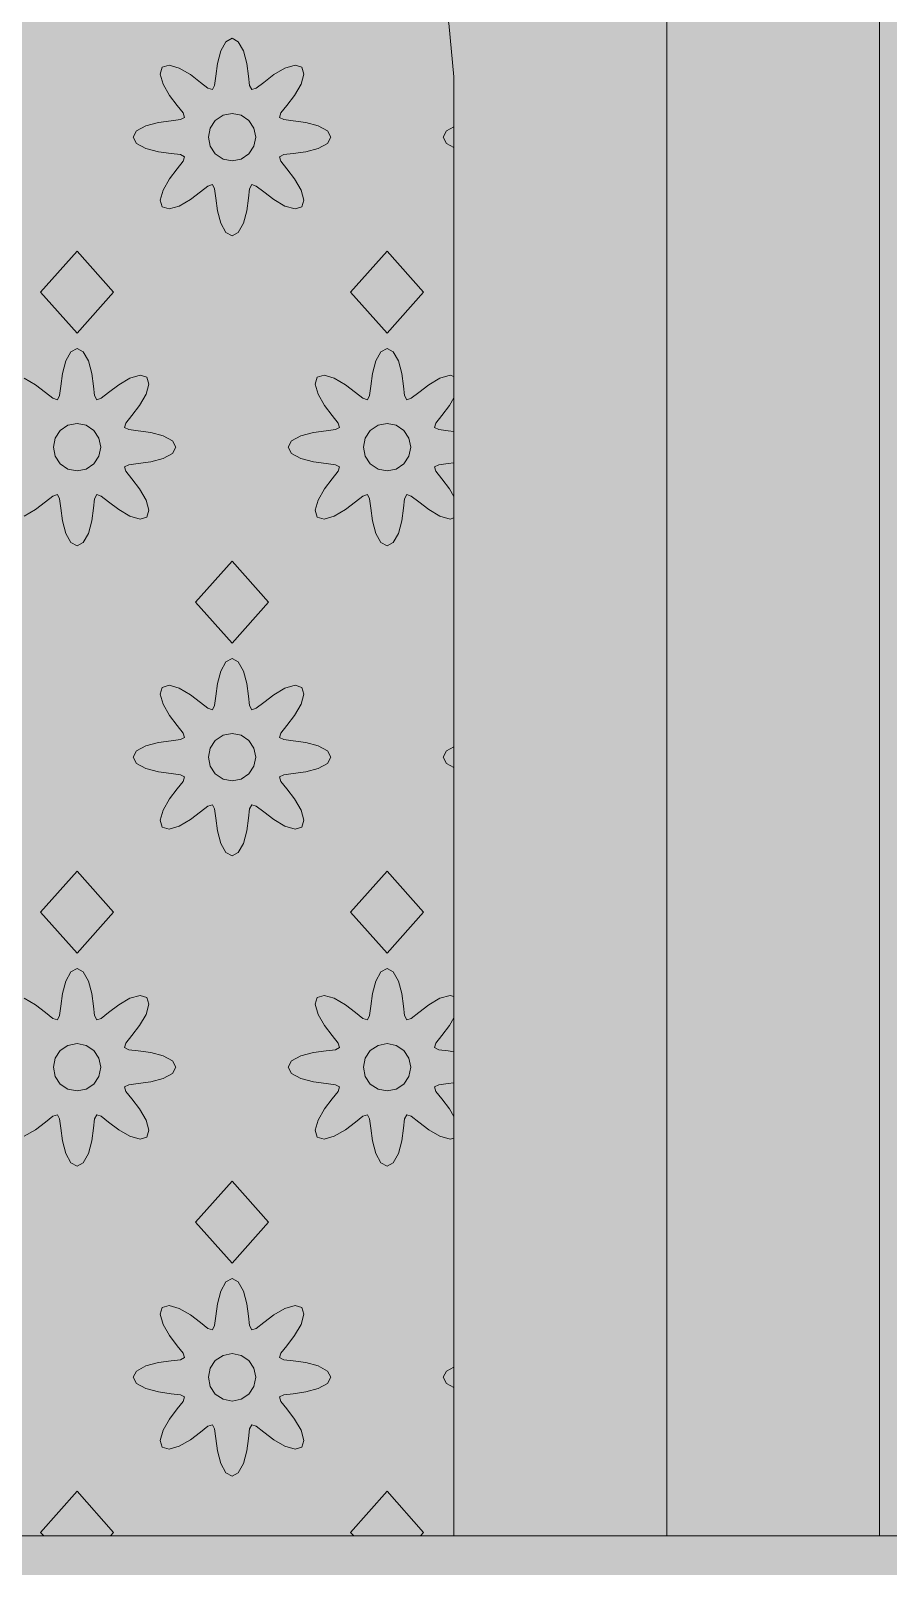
# Model space of a CAD drawing. Header units: millimetres. Extents: x -2000 to 16000, y -1200 to 12411.
# Drawn here: x 12566 to 12997, y 4458 to 5229 of the extents above; entities that cross this region are included whole.
import ezdxf

# ---------------------------------------------------------------- set-up
doc = ezdxf.new("R2010")
doc.units = ezdxf.units.MM
for name, color, linetype, lineweight, true_color in [('00_WHITE_BACKGROUND', 7, 'Continuous', 18, 0xffffff), ('03_FRAMES_DOORS', 7, 'Continuous', 18, 0x000000), ('06_ORNAMENT', 7, 'Continuous', 18, 0x000000)]:
    doc.layers.add(name, color=color, linetype=linetype, lineweight=lineweight, true_color=true_color)

msp = doc.modelspace()

# ---------------------------------------------------------------- linework, layer by layer
at = {"layer": '00_WHITE_BACKGROUND', "lineweight": 18, "true_color": 0xffffff}
msp.add_solid([(-2000, -1200), (16000, -1200), (-2000, 12410.687), (16000, 12410.687)], dxfattribs=at)
at = {"layer": '03_FRAMES_DOORS', "color": 7, "lineweight": 18, "true_color": 0x000000}
for points in [[(12992.3664, 4473.2824), (12992.3664, 5374.0458), (12988.9466, 5405.4809), (12979.0229, 5435.6794), (12963.0382, 5464.6565), (12941.4962, 5492.3969), (12914.8244, 5518.916), (12883.5267, 5544.229), (12848.0458, 5568.3511), (12808.8702, 5591.2672), (12766.458, 5613.0076), (12721.2824, 5633.5573), (12673.8015, 5652.9313), (12624.5038, 5671.145), (12573.8473, 5688.1985), (12522.3053, 5704.1069), (12470.3359, 5718.8702), (12418.4122, 5732.5038), (12367.0076, 5744.9924), (12316.5954, 5756.3664), (12267.6336, 5766.6412), (12220.5954, 5775.8015), (12180.7176, 5782.9924)], [(12885.4962, 4473.2824), (12885.4962, 5282.4427), (12882.4733, 5312.7634), (12873.6794, 5341.8779), (12859.542, 5369.8168), (12840.458, 5396.5649), (12816.855, 5422.1374), (12789.145, 5446.5496), (12757.7405, 5469.8015), (12723.0534, 5491.9084), (12685.5115, 5512.8702), (12645.5115, 5532.687), (12603.4962, 5551.374), (12559.8473, 5568.9313), (12515.0076, 5585.374), (12469.374, 5600.7176), (12423.3588, 5614.9466), (12377.4046, 5628.0916), (12331.9084, 5640.1374), (12287.2672, 5651.1145), (12243.9237, 5661.0076), (12202.2901, 5669.8473), (12162.7634, 5677.6183), (12153.0382, 5679.3893)], [(12778.626, 5180.9924), (12778.626, 5206.1069), (12776, 5233.0534), (12768.3511, 5258.9466), (12756.0305, 5283.771), (12751.3282, 5290.5038), (12739.4198, 5307.542), (12718.8855, 5330.2901), (12709.1298, 5339.0534), (12694.7634, 5351.9847), (12667.4351, 5372.6565), (12637.2366, 5392.3053), (12607.4962, 5409.2519)], [(12778.626, 5055.6336), (12778.626, 5170.6718)], [(12778.626, 5027.9237), (12778.626, 5044.8855)], [(12778.626, 4995.3282), (12778.626, 5012.2901)], [(12778.626, 4744.1832), (12778.626, 4859.2214), (12778.626, 4869.542), (12778.626, 4984.5649)], [(12778.626, 4716.4733), (12778.626, 4733.4351)], [(12778.626, 4683.8779), (12778.626, 4700.8397)], [(12778.626, 4558.0916), (12778.626, 4673.1145)], [(12778.626, 4473.2824), (12778.626, 4547.771)]]:
    msp.add_lwpolyline(points, dxfattribs=at)
at = {"layer": '06_ORNAMENT', "color": 7, "lineweight": 18, "true_color": 0x000000}
for points in [[(12617.5573, 5175.8321), (12619.2519, 5172.687), (12623.8779, 5170.1374), (12630.1832, 5168.4733), (12636.5038, 5167.6031), (12641.2366, 5167.0229), (12643.3435, 5165.9542), (12642.6107, 5163.7099), (12639.6794, 5159.9542), (12635.8168, 5154.8855), (12632.5344, 5149.2519), (12631.0687, 5144.1679), (12632.0916, 5140.7481), (12635.5115, 5139.7252), (12640.5954, 5141.1908), (12646.229, 5144.4733), (12651.2977, 5148.3206), (12655.0534, 5151.2519), (12657.2977, 5151.9847), (12658.3664, 5149.8931), (12658.9618, 5145.1603), (12659.8168, 5138.8397), (12661.4809, 5132.5344), (12664.0305, 5127.9084), (12667.1756, 5126.2137), (12670.3206, 5127.9084), (12672.8702, 5132.5344), (12674.5344, 5138.8397), (12675.3893, 5145.1603), (12675.9847, 5149.8931), (12677.0534, 5151.9847), (12679.2977, 5151.2519), (12683.0534, 5148.3206), (12688.1221, 5144.4733), (12693.7557, 5141.1908), (12698.8397, 5139.7252), (12702.2595, 5140.7481), (12703.2824, 5144.1679), (12701.8168, 5149.2519), (12698.5344, 5154.8855), (12694.6718, 5159.9542), (12691.7405, 5163.7099), (12691.0076, 5165.9542), (12693.1145, 5167.0229), (12697.8473, 5167.6031), (12704.1679, 5168.4733), (12710.4733, 5170.1374), (12715.0992, 5172.687), (12716.7939, 5175.8321), (12715.0992, 5178.9771), (12710.4733, 5181.5267), (12704.1679, 5183.1908), (12697.8473, 5184.0458), (12693.1145, 5184.6412), (12691.0076, 5185.7099), (12691.7405, 5187.9542), (12694.6718, 5191.7099), (12698.5344, 5196.7786), (12701.8168, 5202.4122), (12703.2824, 5207.4962), (12702.2595, 5210.916), (12698.8397, 5211.9389), (12693.7557, 5210.4733), (12688.1221, 5207.1908), (12683.0534, 5203.3282), (12679.2977, 5200.3969), (12677.0534, 5199.6641), (12675.9847, 5201.771), (12675.3893, 5206.5038), (12674.5344, 5212.8092), (12672.8702, 5219.1145), (12670.3206, 5223.7557), (12667.1756, 5225.4504), (12664.0305, 5223.7557), (12661.4809, 5219.1145), (12659.8168, 5212.8092), (12658.9618, 5206.5038), (12658.3664, 5201.771), (12657.2977, 5199.6641), (12655.0534, 5200.3969), (12651.2977, 5203.3282), (12646.229, 5207.1908), (12640.5954, 5210.4733), (12635.5115, 5211.9389), (12632.0916, 5210.916), (12631.0687, 5207.4962), (12632.5344, 5202.4122), (12635.8168, 5196.7786), (12639.6794, 5191.7099), (12642.6107, 5187.9542), (12643.3435, 5185.7099), (12641.2366, 5184.6412), (12636.5038, 5184.0458), (12630.1832, 5183.1908), (12623.8779, 5181.5267), (12619.2519, 5178.9771)], [(12655.2672, 5175.8321), (12656.1679, 5171.2672), (12658.7481, 5167.4046), (12662.626, 5164.8244), (12667.1756, 5163.9237), (12671.7252, 5164.8244), (12675.6031, 5167.4046), (12678.1832, 5171.2672), (12679.084, 5175.8321), (12678.1832, 5180.3817), (12675.6031, 5184.2443), (12671.7252, 5186.8244), (12667.1756, 5187.7405), (12662.626, 5186.8244), (12658.7481, 5184.2443), (12656.1679, 5180.3817)], [(12773.2824, 5175.8321), (12774.9771, 5172.687), (12778.626, 5170.6718), (12778.626, 5180.9924), (12774.9771, 5178.9771)], [(12570.9924, 5097.9695), (12589.313, 5077.3588), (12607.6336, 5097.9695), (12589.313, 5118.5802)], [(12726.7176, 5097.9695), (12745.0382, 5077.3588), (12763.3588, 5097.9695), (12745.0382, 5118.5802)], [(12695.4198, 5020.1069), (12697.1145, 5016.9618), (12701.7405, 5014.4122), (12708.0458, 5012.7481), (12714.3664, 5011.8779), (12719.0992, 5011.2977), (12721.2061, 5010.229), (12720.4733, 5007.9847), (12717.542, 5004.229), (12713.6794, 4999.1603), (12710.3969, 4993.5267), (12708.9313, 4988.4427), (12709.9542, 4985.0229), (12713.374, 4984), (12718.458, 4985.4656), (12724.0916, 4988.7481), (12729.1603, 4992.5954), (12732.916, 4995.5267), (12735.1603, 4996.2595), (12736.229, 4994.1679), (12736.8244, 4989.4351), (12737.6794, 4983.1145), (12739.3435, 4976.8092), (12741.8931, 4972.1832), (12745.0382, 4970.4885), (12748.1832, 4972.1832), (12750.7328, 4976.8092), (12752.3969, 4983.1145), (12753.2519, 4989.4351), (12753.8473, 4994.1679), (12754.916, 4996.2595), (12757.1603, 4995.5267), (12760.916, 4992.5954), (12765.9847, 4988.7481), (12771.6183, 4985.4656), (12776.7023, 4984), (12778.626, 4984.5649), (12778.626, 4995.3282), (12776.3969, 4999.1603), (12772.5344, 5004.229), (12769.6031, 5007.9847), (12768.8702, 5010.229), (12770.9771, 5011.2977), (12775.7099, 5011.8779), (12778.626, 5012.2901), (12778.626, 5027.9237), (12775.7099, 5028.3206), (12770.9771, 5028.916), (12768.8702, 5029.9847), (12769.6031, 5032.229), (12772.5344, 5035.9847), (12776.3969, 5041.0534), (12778.626, 5044.8855), (12778.626, 5055.6336), (12776.7023, 5056.2137), (12771.6183, 5054.7481), (12765.9847, 5051.4656), (12760.916, 5047.6031), (12757.1603, 5044.6718), (12754.916, 5043.9389), (12753.8473, 5046.0458), (12753.2519, 5050.7786), (12752.3969, 5057.084), (12750.7328, 5063.3893), (12748.1832, 5068.0305), (12745.0382, 5069.7252), (12741.8931, 5068.0305), (12739.3435, 5063.3893), (12737.6794, 5057.084), (12736.8244, 5050.7786), (12736.229, 5046.0458), (12735.1603, 5043.9389), (12732.916, 5044.6718), (12729.1603, 5047.6031), (12724.0916, 5051.4656), (12718.458, 5054.7481), (12713.374, 5056.2137), (12709.9542, 5055.1908), (12708.9313, 5051.771), (12710.3969, 5046.687), (12713.6794, 5041.0534), (12717.542, 5035.9847), (12720.4733, 5032.229), (12721.2061, 5029.9847), (12719.0992, 5028.916), (12714.3664, 5028.3206), (12708.0458, 5027.4656), (12701.7405, 5025.8015), (12697.1145, 5023.2519)], [(12577.4046, 5020.1069), (12578.3053, 5015.542), (12580.8855, 5011.6794), (12584.7634, 5009.0992), (12589.313, 5008.1985), (12593.8626, 5009.0992), (12597.7405, 5011.6794), (12600.3206, 5015.542), (12601.2214, 5020.1069), (12600.3206, 5024.6565), (12597.7405, 5028.5191), (12593.8626, 5031.0992), (12589.313, 5032.0153), (12584.7634, 5031.0992), (12580.8855, 5028.5191), (12578.3053, 5024.6565)], [(12733.1298, 5020.1069), (12734.0305, 5015.542), (12736.6107, 5011.6794), (12740.4885, 5009.0992), (12745.0382, 5008.1985), (12749.5878, 5009.0992), (12753.4656, 5011.6794), (12756.0458, 5015.542), (12756.9466, 5020.1069), (12756.0458, 5024.6565), (12753.4656, 5028.5191), (12749.5878, 5031.0992), (12745.0382, 5032.0153), (12740.4885, 5031.0992), (12736.6107, 5028.5191), (12734.0305, 5024.6565)], [(12648.855, 4942.2443), (12667.1756, 4921.6336), (12685.4962, 4942.2443), (12667.1756, 4962.855)], [(12617.5573, 4864.3817), (12619.2519, 4861.2366), (12623.8779, 4858.687), (12630.1832, 4857.0229), (12636.5038, 4856.1527), (12641.2366, 4855.5725), (12643.3435, 4854.5038), (12642.6107, 4852.2595), (12639.6794, 4848.5038), (12635.8168, 4843.4351), (12632.5344, 4837.8015), (12631.0687, 4832.7176), (12632.0916, 4829.2977), (12635.5115, 4828.2748), (12640.5954, 4829.7405), (12646.229, 4833.0229), (12651.2977, 4836.8702), (12655.0534, 4839.8015), (12657.2977, 4840.5344), (12658.3664, 4838.4427), (12658.9618, 4833.7099), (12659.8168, 4827.3893), (12661.4809, 4821.084), (12664.0305, 4816.458), (12667.1756, 4814.7634), (12670.3206, 4816.458), (12672.8702, 4821.084), (12674.5344, 4827.3893), (12675.3893, 4833.7099), (12675.9847, 4838.4427), (12677.0534, 4840.5344), (12679.2977, 4839.8015), (12683.0534, 4836.8702), (12688.1221, 4833.0229), (12693.7557, 4829.7405), (12698.8397, 4828.2748), (12702.2595, 4829.2977), (12703.2824, 4832.7176), (12701.8168, 4837.8015), (12698.5344, 4843.4351), (12694.6718, 4848.5038), (12691.7405, 4852.2595), (12691.0076, 4854.5038), (12693.1145, 4855.5725), (12697.8473, 4856.1527), (12704.1679, 4857.0229), (12710.4733, 4858.687), (12715.0992, 4861.2366), (12716.7939, 4864.3817), (12715.0992, 4867.5267), (12710.4733, 4870.0763), (12704.1679, 4871.7405), (12697.8473, 4872.5954), (12693.1145, 4873.1908), (12691.0076, 4874.2595), (12691.7405, 4876.5038), (12694.6718, 4880.2595), (12698.5344, 4885.3282), (12701.8168, 4890.9618), (12703.2824, 4896.0458), (12702.2595, 4899.4656), (12698.8397, 4900.4885), (12693.7557, 4899.0229), (12688.1221, 4895.7405), (12683.0534, 4891.8779), (12679.2977, 4888.9466), (12677.0534, 4888.2137), (12675.9847, 4890.3206), (12675.3893, 4895.0534), (12674.5344, 4901.3588), (12672.8702, 4907.6641), (12670.3206, 4912.3053), (12667.1756, 4914), (12664.0305, 4912.3053), (12661.4809, 4907.6641), (12659.8168, 4901.3588), (12658.9618, 4895.0534), (12658.3664, 4890.3206), (12657.2977, 4888.2137), (12655.0534, 4888.9466), (12651.2977, 4891.8779), (12646.229, 4895.7405), (12640.5954, 4899.0229), (12635.5115, 4900.4885), (12632.0916, 4899.4656), (12631.0687, 4896.0458), (12632.5344, 4890.9618), (12635.8168, 4885.3282), (12639.6794, 4880.2595), (12642.6107, 4876.5038), (12643.3435, 4874.2595), (12641.2366, 4873.1908), (12636.5038, 4872.5954), (12630.1832, 4871.7405), (12623.8779, 4870.0763), (12619.2519, 4867.5267)], [(12655.2672, 4864.3817), (12656.1679, 4859.8168), (12658.7481, 4855.9542), (12662.626, 4853.374), (12667.1756, 4852.4733), (12671.7252, 4853.374), (12675.6031, 4855.9542), (12678.1832, 4859.8168), (12679.084, 4864.3817), (12678.1832, 4868.9313), (12675.6031, 4872.7939), (12671.7252, 4875.374), (12667.1756, 4876.2901), (12662.626, 4875.374), (12658.7481, 4872.7939), (12656.1679, 4868.9313)], [(12570.9924, 4786.5191), (12589.313, 4765.9084), (12607.6336, 4786.5191), (12589.313, 4807.1298)], [(12726.7176, 4786.5191), (12745.0382, 4765.9084), (12763.3588, 4786.5191), (12745.0382, 4807.1298)], [(12695.4198, 4708.6565), (12697.1145, 4705.5115), (12701.7405, 4702.9618), (12708.0458, 4701.2977), (12714.3664, 4700.4275), (12719.0992, 4699.8473), (12721.2061, 4698.7786), (12720.4733, 4696.5344), (12717.542, 4692.7786), (12713.6794, 4687.7099), (12710.3969, 4682.0763), (12708.9313, 4676.9924), (12709.9542, 4673.5725), (12713.374, 4672.5496), (12718.458, 4674.0153), (12724.0916, 4677.2977), (12729.1603, 4681.145), (12732.916, 4684.0763), (12735.1603, 4684.8092), (12736.229, 4682.7176), (12736.8244, 4677.9847), (12737.6794, 4671.6641), (12739.3435, 4665.3588), (12741.8931, 4660.7328), (12745.0382, 4659.0382), (12748.1832, 4660.7328), (12750.7328, 4665.3588), (12752.3969, 4671.6641), (12753.2519, 4677.9847), (12753.8473, 4682.7176), (12754.916, 4684.8092), (12757.1603, 4684.0763), (12760.916, 4681.145), (12765.9847, 4677.2977), (12771.6183, 4674.0153), (12776.7023, 4672.5496), (12778.626, 4673.1145), (12778.626, 4683.8779), (12776.3969, 4687.7099), (12772.5344, 4692.7786), (12769.6031, 4696.5344), (12768.8702, 4698.7786), (12770.9771, 4699.8473), (12775.7099, 4700.4275), (12778.626, 4700.8397), (12778.626, 4716.4733), (12775.7099, 4716.8702), (12770.9771, 4717.4656), (12768.8702, 4718.5344), (12769.6031, 4720.7786), (12772.5344, 4724.5344), (12776.3969, 4729.6031), (12778.626, 4733.4351), (12778.626, 4744.1832), (12776.7023, 4744.7634), (12771.6183, 4743.2977), (12765.9847, 4740.0153), (12760.916, 4736.1527), (12757.1603, 4733.2214), (12754.916, 4732.4885), (12753.8473, 4734.5954), (12753.2519, 4739.3282), (12752.3969, 4745.6336), (12750.7328, 4751.9389), (12748.1832, 4756.5802), (12745.0382, 4758.2748), (12741.8931, 4756.5802), (12739.3435, 4751.9389), (12737.6794, 4745.6336), (12736.8244, 4739.3282), (12736.229, 4734.5954), (12735.1603, 4732.4885), (12732.916, 4733.2214), (12729.1603, 4736.1527), (12724.0916, 4740.0153), (12718.458, 4743.2977), (12713.374, 4744.7634), (12709.9542, 4743.7405), (12708.9313, 4740.3206), (12710.3969, 4735.2366), (12713.6794, 4729.6031), (12717.542, 4724.5344), (12720.4733, 4720.7786), (12721.2061, 4718.5344), (12719.0992, 4717.4656), (12714.3664, 4716.8702), (12708.0458, 4716.0153), (12701.7405, 4714.3511), (12697.1145, 4711.8015)], [(12577.4046, 4708.6565), (12578.3053, 4704.0916), (12580.8855, 4700.229), (12584.7634, 4697.6489), (12589.313, 4696.7481), (12593.8626, 4697.6489), (12597.7405, 4700.229), (12600.3206, 4704.0916), (12601.2214, 4708.6565), (12600.3206, 4713.2061), (12597.7405, 4717.0687), (12593.8626, 4719.6489), (12589.313, 4720.5649), (12584.7634, 4719.6489), (12580.8855, 4717.0687), (12578.3053, 4713.2061)], [(12733.1298, 4708.6565), (12734.0305, 4704.0916), (12736.6107, 4700.229), (12740.4885, 4697.6489), (12745.0382, 4696.7481), (12749.5878, 4697.6489), (12753.4656, 4700.229), (12756.0458, 4704.0916), (12756.9466, 4708.6565), (12756.0458, 4713.2061), (12753.4656, 4717.0687), (12749.5878, 4719.6489), (12745.0382, 4720.5649), (12740.4885, 4719.6489), (12736.6107, 4717.0687), (12734.0305, 4713.2061)], [(12648.855, 4630.7939), (12667.1756, 4610.1832), (12685.4962, 4630.7939), (12667.1756, 4651.4046)], [(12617.5573, 4552.9313), (12619.2519, 4549.7863), (12623.8779, 4547.2366), (12630.1832, 4545.5725), (12636.5038, 4544.7023), (12641.2366, 4544.1221), (12643.3435, 4543.0534), (12642.6107, 4540.8092), (12639.6794, 4537.0534), (12635.8168, 4531.9847), (12632.5344, 4526.3511), (12631.0687, 4521.2672), (12632.0916, 4517.8473), (12635.5115, 4516.8244), (12640.5954, 4518.2901), (12646.229, 4521.5725), (12651.2977, 4525.4198), (12655.0534, 4528.3511), (12657.2977, 4529.084), (12658.3664, 4526.9924), (12658.9618, 4522.2595), (12659.8168, 4515.9389), (12661.4809, 4509.6336), (12664.0305, 4505.0076), (12667.1756, 4503.313), (12670.3206, 4505.0076), (12672.8702, 4509.6336), (12674.5344, 4515.9389), (12675.3893, 4522.2595), (12675.9847, 4526.9924), (12677.0534, 4529.084), (12679.2977, 4528.3511), (12683.0534, 4525.4198), (12688.1221, 4521.5725), (12693.7557, 4518.2901), (12698.8397, 4516.8244), (12702.2595, 4517.8473), (12703.2824, 4521.2672), (12701.8168, 4526.3511), (12698.5344, 4531.9847), (12694.6718, 4537.0534), (12691.7405, 4540.8092), (12691.0076, 4543.0534), (12693.1145, 4544.1221), (12697.8473, 4544.7023), (12704.1679, 4545.5725), (12710.4733, 4547.2366), (12715.0992, 4549.7863), (12716.7939, 4552.9313), (12715.0992, 4556.0763), (12710.4733, 4558.626), (12704.1679, 4560.2901), (12697.8473, 4561.145), (12693.1145, 4561.7405), (12691.0076, 4562.8092), (12691.7405, 4565.0534), (12694.6718, 4568.8092), (12698.5344, 4573.8779), (12701.8168, 4579.5115), (12703.2824, 4584.5954), (12702.2595, 4588.0153), (12698.8397, 4589.0382), (12693.7557, 4587.5725), (12688.1221, 4584.2901), (12683.0534, 4580.4275), (12679.2977, 4577.4962), (12677.0534, 4576.7634), (12675.9847, 4578.8702), (12675.3893, 4583.6031), (12674.5344, 4589.9084), (12672.8702, 4596.2137), (12670.3206, 4600.855), (12667.1756, 4602.5496), (12664.0305, 4600.855), (12661.4809, 4596.2137), (12659.8168, 4589.9084), (12658.9618, 4583.6031), (12658.3664, 4578.8702), (12657.2977, 4576.7634), (12655.0534, 4577.4962), (12651.2977, 4580.4275), (12646.229, 4584.2901), (12640.5954, 4587.5725), (12635.5115, 4589.0382), (12632.0916, 4588.0153), (12631.0687, 4584.5954), (12632.5344, 4579.5115), (12635.8168, 4573.8779), (12639.6794, 4568.8092), (12642.6107, 4565.0534), (12643.3435, 4562.8092), (12641.2366, 4561.7405), (12636.5038, 4561.145), (12630.1832, 4560.2901), (12623.8779, 4558.626), (12619.2519, 4556.0763)], [(12655.2672, 4552.9313), (12656.1679, 4548.3664), (12658.7481, 4544.5038), (12662.626, 4541.9237), (12667.1756, 4541.0229), (12671.7252, 4541.9237), (12675.6031, 4544.5038), (12678.1832, 4548.3664), (12679.084, 4552.9313), (12678.1832, 4557.4809), (12675.6031, 4561.3435), (12671.7252, 4563.9237), (12667.1756, 4564.8397), (12662.626, 4563.9237), (12658.7481, 4561.3435), (12656.1679, 4557.4809)], [(12773.2824, 4552.9313), (12774.9771, 4549.7863), (12778.626, 4547.771), (12778.626, 4558.0916), (12774.9771, 4556.0763)]]:
    msp.add_lwpolyline(points, close=True, dxfattribs=at)
for points in [[(12562.7328, 4985.4656), (12568.3664, 4988.7481), (12573.4351, 4992.5954), (12577.1908, 4995.5267), (12579.4351, 4996.2595), (12580.5038, 4994.1679), (12581.0992, 4989.4351), (12581.9542, 4983.1145), (12583.6183, 4976.8092), (12586.1679, 4972.1832), (12589.313, 4970.4885), (12592.458, 4972.1832), (12595.0076, 4976.8092), (12596.6718, 4983.1145), (12597.5267, 4989.4351), (12598.1221, 4994.1679), (12599.1908, 4996.2595), (12601.4351, 4995.5267), (12605.1908, 4992.5954), (12610.2595, 4988.7481), (12615.8931, 4985.4656), (12620.9771, 4984), (12624.3969, 4985.0229), (12625.4198, 4988.4427), (12623.9542, 4993.5267), (12620.6718, 4999.1603), (12616.8092, 5004.229), (12613.8779, 5007.9847), (12613.145, 5010.229), (12615.2519, 5011.2977), (12619.9847, 5011.8779), (12626.3053, 5012.7481), (12632.6107, 5014.4122), (12637.2366, 5016.9618), (12638.9313, 5020.1069), (12637.2366, 5023.2519), (12632.6107, 5025.8015), (12626.3053, 5027.4656), (12619.9847, 5028.3206), (12615.2519, 5028.916), (12613.145, 5029.9847), (12613.8779, 5032.229), (12616.8092, 5035.9847), (12620.6718, 5041.0534), (12623.9542, 5046.687), (12625.4198, 5051.771), (12624.3969, 5055.1908), (12620.9771, 5056.2137), (12615.8931, 5054.7481), (12610.2595, 5051.4656), (12605.1908, 5047.6031), (12601.4351, 5044.6718), (12599.1908, 5043.9389), (12598.1221, 5046.0458), (12597.5267, 5050.7786), (12596.6718, 5057.084), (12595.0076, 5063.3893), (12592.458, 5068.0305), (12589.313, 5069.7252), (12586.1679, 5068.0305), (12583.6183, 5063.3893), (12581.9542, 5057.084), (12581.0992, 5050.7786), (12580.5038, 5046.0458), (12579.4351, 5043.9389), (12577.1908, 5044.6718), (12573.4351, 5047.6031), (12568.3664, 5051.4656), (12562.7328, 5054.7481)], [(12778.626, 4869.542), (12774.9771, 4867.5267), (12773.2824, 4864.3817), (12774.9771, 4861.2366), (12778.626, 4859.2214)], [(12562.7328, 4674.0153), (12568.3664, 4677.2977), (12573.4351, 4681.145), (12577.1908, 4684.0763), (12579.4351, 4684.8092), (12580.5038, 4682.7176), (12581.0992, 4677.9847), (12581.9542, 4671.6641), (12583.6183, 4665.3588), (12586.1679, 4660.7328), (12589.313, 4659.0382), (12592.458, 4660.7328), (12595.0076, 4665.3588), (12596.6718, 4671.6641), (12597.5267, 4677.9847), (12598.1221, 4682.7176), (12599.1908, 4684.8092), (12601.4351, 4684.0763), (12605.1908, 4681.145), (12610.2595, 4677.2977), (12615.8931, 4674.0153), (12620.9771, 4672.5496), (12624.3969, 4673.5725), (12625.4198, 4676.9924), (12623.9542, 4682.0763), (12620.6718, 4687.7099), (12616.8092, 4692.7786), (12613.8779, 4696.5344), (12613.145, 4698.7786), (12615.2519, 4699.8473), (12619.9847, 4700.4275), (12626.3053, 4701.2977), (12632.6107, 4702.9618), (12637.2366, 4705.5115), (12638.9313, 4708.6565), (12637.2366, 4711.8015), (12632.6107, 4714.3511), (12626.3053, 4716.0153), (12619.9847, 4716.8702), (12615.2519, 4717.4656), (12613.145, 4718.5344), (12613.8779, 4720.7786), (12616.8092, 4724.5344), (12620.6718, 4729.6031), (12623.9542, 4735.2366), (12625.4198, 4740.3206), (12624.3969, 4743.7405), (12620.9771, 4744.7634), (12615.8931, 4743.2977), (12610.2595, 4740.0153), (12605.1908, 4736.1527), (12601.4351, 4733.2214), (12599.1908, 4732.4885), (12598.1221, 4734.5954), (12597.5267, 4739.3282), (12596.6718, 4745.6336), (12595.0076, 4751.9389), (12592.458, 4756.5802), (12589.313, 4758.2748), (12586.1679, 4756.5802), (12583.6183, 4751.9389), (12581.9542, 4745.6336), (12581.0992, 4739.3282), (12580.5038, 4734.5954), (12579.4351, 4732.4885), (12577.1908, 4733.2214), (12573.4351, 4736.1527), (12568.3664, 4740.0153), (12562.7328, 4743.2977)], [(12606.0458, 4473.2824), (12607.6336, 4475.0687), (12589.313, 4495.6794), (12570.9924, 4475.0687), (12572.5802, 4473.2824)], [(12761.771, 4473.2824), (12763.3588, 4475.0687), (12745.0382, 4495.6794), (12726.7176, 4475.0687), (12728.3053, 4473.2824)], [(12450.3206, 4473.2824), (12572.5802, 4473.2824)], [(12572.5802, 4473.2824), (12606.0458, 4473.2824)], [(12606.0458, 4473.2824), (12728.3053, 4473.2824)], [(12728.3053, 4473.2824), (12761.771, 4473.2824)], [(13068.7023, 4439.4504), (13068.7023, 4473.2824), (12992.3664, 4473.2824), (12885.4962, 4473.2824), (12778.626, 4473.2824), (12761.771, 4473.2824)]]:
    msp.add_lwpolyline(points, dxfattribs=at)

doc.saveas('drawing.dxf')
